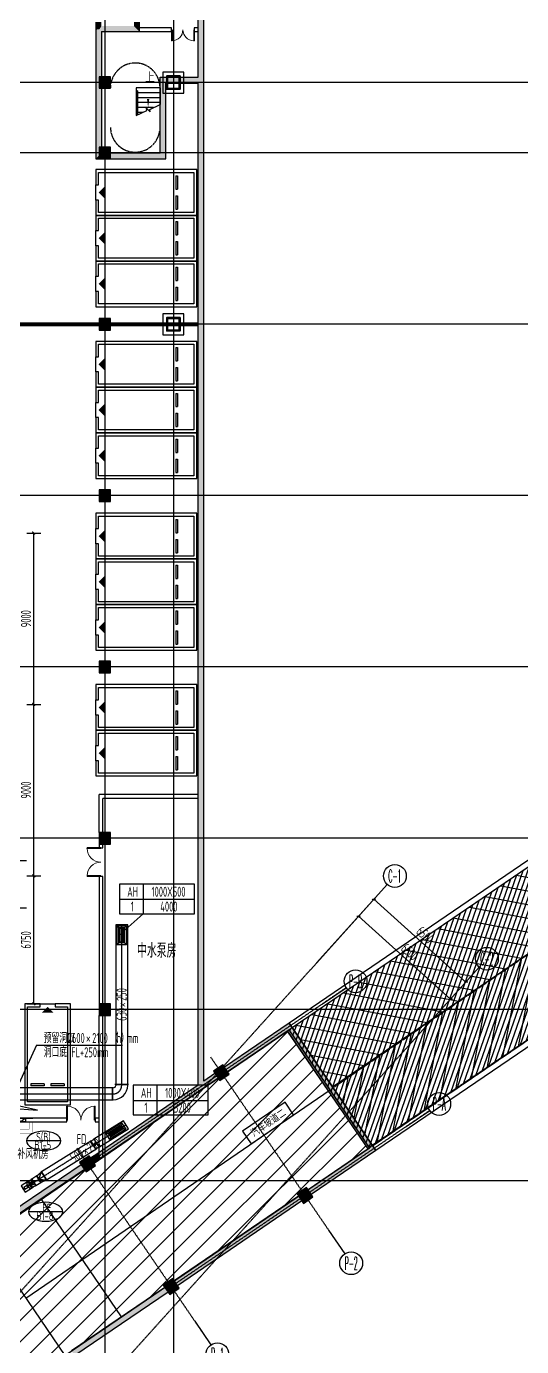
# Model space of a CAD drawing. Extents: x -20827274 to 1300756471, y -549375 to 3431892.
# Drawn here: x 98526 to 124526, y -243210 to -173860 of the extents above; entities that cross this region are included whole.
import ezdxf
from ezdxf.enums import TextEntityAlignment as Align

# ---------------------------------------------------------------- set-up
doc = ezdxf.new("R2010")
doc.units = 0
doc.header["$LTSCALE"] = 10
for name, pattern in [('B-1F-WALL$0$__DASH', [0.35, 0.25, -0.1]), ('CENTER2', [1.125, 0.75, -0.125, 0.125, -0.125]), ('暖附图底图$0$DASH', [0.35, 0.25, -0.1]), ('暖附图底图$0$DOTE', [2.42, 2, -0.2, 0.02, -0.2])]:
    doc.linetypes.add(name, pattern=pattern)
for name, color, linetype in [('1-zs', 3, 'Continuous'), ('1-暖通标注', 4, 'Continuous'), ('1-标注暖通', 4, 'Continuous'), ('A-WALL', 2, 'Continuous'), ('AXIS_TEXT', 7, 'Continuous'), ('DOOR_FIRE', 4, 'Continuous'), ('DUCT-排烟法兰', 4, 'Continuous'), ('DUCT-排风中心线', 5, 'CENTER2'), ('DUCT-排风标注', 3, 'Continuous'), ('DUCT-排风法兰', 2, 'Continuous'), ('DUCT-排风管', 31, 'Continuous'), ('DUCT-排风管端线', 2, 'Continuous'), ('DUCT-排风风口', 7, 'Continuous'), ('DUCT-送风中心线', 5, 'CENTER2'), ('DUCT-送风标注', 3, 'Continuous'), ('DUCT-送风法兰', 2, 'Continuous'), ('DUCT-送风管', 4, 'Continuous'), ('DUCT-送风管端线', 2, 'Continuous'), ('DUCT-送风管设备', 7, 'Continuous'), ('DUCT-送风阀门', 7, 'Continuous'), ('H-TH_DIM', 3, 'Continuous'), ('H-TH_TEXT', 7, 'Continuous'), ('H-暖通设备', 181, 'Continuous'), ('PUB_HATCH', 8, 'Continuous'), ('暖附图底图$0$00-停车位', 8, 'Continuous'), ('暖附图底图$0$1-标注暖通', 8, 'Continuous'), ('暖附图底图$0$A-COLUMN', 8, 'Continuous'), ('暖附图底图$0$A-DIM_SYMB', 8, 'Continuous'), ('暖附图底图$0$A-PUB_HATCH', 8, 'Continuous'), ('暖附图底图$0$A-ROOM_NAME', 8, 'Continuous'), ('暖附图底图$0$A-SPACE_SHAR', 8, 'Continuous'), ('暖附图底图$0$A-STAIR', 8, 'Continuous'), ('暖附图底图$0$A-WALL', 8, 'Continuous'), ('暖附图底图$0$AXIS', 8, 'Continuous'), ('暖附图底图$0$AXIS_TEXT', 8, 'Continuous'), ('暖附图底图$0$DOOR_FIRE', 8, 'Continuous'), ('暖附图底图$0$DOTE', 8, 'Continuous'), ('暖附图底图$0$PUB_HATCH', 8, 'Continuous'), ('暖附图底图$0$S-柱', 8, 'Continuous'), ('暖附图底图$0$S-柱-填充', 8, 'Continuous'), ('暖附图底图$0$STAIR', 8, 'Continuous'), ('暖附图底图$0$雨棚投影', 8, 'Continuous')]:
    doc.layers.add(name, color=color, linetype=linetype)
doc.layers.add('暖附图底图$0$F-非人防区', color=8, linetype='Continuous', lineweight=15)
doc.styles.add('8B2_02', font='tssdeng.shx', dxfattribs={"width": 0.6, "bigfont": 'TSSDCHN.shx'})
doc.styles.add('8B2_02_T3', font='tssdeng.shx', dxfattribs={"width": 0.6, "bigfont": 'TSSDCHN.shx'})
doc.styles.add('COMPLEX', font='COMPLEX.shx', dxfattribs={"width": 0.65})
doc.styles.add('暖附图底图$0$8B2_01', font='simhei.ttf', dxfattribs={"width": 0.8})
doc.styles.add('暖附图底图$0$8B2_02', font='tssdeng.shx', dxfattribs={"width": 0.6, "bigfont": 'TSSDCHN.shx'})
doc.styles.add('暖附图底图$0$8B2_02_T3', font='tssdeng.shx', dxfattribs={"width": 0.6, "bigfont": 'TSSDCHN.shx'})
doc.styles.add('暖附图底图$0$_TCH_AXIS', font='COMPLEX', dxfattribs={"bigfont": 'GBCBIG'})
doc.styles.add('暖附图底图$0$_TCH_DIM', font='SIMPLEX', dxfattribs={"bigfont": 'GBCBIG'})
doc.dimstyles.new('_TCH_ARCH&&150', dxfattribs={"dimtxt": 525, "dimasz": 150, "dimexe": 375, "dimexo": 450, "dimgap": 150, "dimtad": 1, "dimdec": 0, "dimrnd": 50, "dimzin": 0, "dimdsep": 46, "dimtxsty": '8B2_02_T3', "dimblk": 'ARCHTICK', "dimcen": 0.09, "dimclrt": 7, "dimazin": 2, "dimtfac": 1, "dimtdec": 0, "dimtix": 1, "dimtmove": 2, "dimatfit": 3, "dimfxl": 0, "dimtolj": 1, "dimtzin": 0, "dimarcsym": 0})
doc.dimstyles.new('暖附图底图$0$_TCH_ARCH&&150', dxfattribs={"dimtxt": 525, "dimasz": 150, "dimexe": 375, "dimexo": 450, "dimgap": 150, "dimtad": 1, "dimdec": 0, "dimrnd": 50, "dimzin": 0, "dimdsep": 46, "dimtxsty": '暖附图底图$0$8B2_02_T3', "dimblk": '暖附图底图$0$_ArchTick', "dimcen": 0.09, "dimclrt": 7, "dimazin": 2, "dimtfac": 1, "dimtdec": 0, "dimtix": 1, "dimtmove": 2, "dimatfit": 3, "dimfxl": 0, "dimtolj": 1, "dimtzin": 0, "dimarcsym": 0})

# ---------------------------------------------------------------- blocks, each defined once
blk = doc.blocks.new('$DorLib2D$00000002')
for p, q in [((-0.5, 0), (-0.5, 0.4875)), ((-0.475, 0.4875), (-0.5, 0.4875)), ((-0.475, 0), (-0.475, 0.4875)), ((0.475, 0), (0.475, 0.4875)), ((0.475, 0.4875), (0.5, 0.4875)), ((0.5, 0), (0.5, 0.4875)), ((-0.5, 0), (-0.475, 0)), ((0.5, 0), (0.475, 0))]:
    blk.add_line(p, q)
at = {"lineweight": 13}
for centre, start, end in [((-0.4875, 0), 0, 88.53072), ((0.4875, 0), 91.46928, 180)]:
    blk.add_arc(centre, 0.4875, start, end, dxfattribs=at)
blk = doc.blocks.new('$风口$00000148')
for p, q in [((100, 262), (100, -262)), ((516, 0), (307, 301)), ((343, 150), (307, 301)), ((0, -200), (0, 200)), ((100, 200), (0, 200)), ((100, 140), (0, 196)), ((0, 118), (100, 140)), ((100, 55), (0, 118)), ((163, 150), (343, 150)), ((0, 29), (100, 55)), ((100, -36), (0, 29)), ((307, -301), (516, 0)), ((0, -63), (100, -36)), ((100, -123), (0, -63)), ((0, -161), (100, -123)), ((100, -200), (0, -161)), ((100, -200), (0, -200)), ((163, -150), (343, -150)), ((343, -150), (307, -301))]:
    blk.add_line(p, q)
blk = doc.blocks.new('$风口$00000108')
for p, q in [((-250, 135), (-190, 75)), ((-250, -135), (-250, 135)), ((200, 25), (-190, 25)), ((250, 135), (200, 75)), ((250, 135), (250, -135)), ((-250, -135), (-190, -75)), ((250, -135), (-250, -135)), ((200, -25), (-190, -25)), ((200, -75), (250, -135))]:
    blk.add_line(p, q)
at = {"linetype": 'Continuous'}
blk.add_line((250, 135), (-250, 135), dxfattribs=at)
at = {"lineweight": 40}
for p, q in [((-190, 75), (200, 75)), ((-190, -75), (-190, 75)), ((200, 75), (200, -75)), ((-190, -75), (200, -75))]:
    blk.add_line(p, q, dxfattribs=at)
blk = doc.blocks.new('$轴流风机$00000011')
for p, q in [((-500, 500, 0), (-500, -500, 0)), ((500, 500, 0), (-500, 500, 0)), ((-339, 135, 0), (-339, -135, 0)), ((88, 135, 0), (-339, 135, 0)), ((88, -135, 0), (88, 135, 0)), ((88, 0, 0), (288, 0, 0)), ((500, -500, 0), (500, 500, 0)), ((-500, -500, 0), (500, -500, 0)), ((-339, -135, 0), (88, -135, 0))]:
    blk.add_line(p, q)
for centre, radius, start, end in [((633, 238, 0), 465, 168.11261, 180), ((633, 238, 0), 465, 180, 191.88739), ((462, 274, 0), 291, 153.06034, 168.11261), ((462, 202, 0), 291, 191.88739, 206.93966), ((355, 329, 0), 170, 129.18213, 153.06034), ((355, 148, 0), 170, 206.93966, 230.81787), ((288, 410, 0), 64.8, 90, 129.18213), ((288, 66, 0), 64.8, 230.81787, 270), ((288, 410, 0), 64.8, 50.81787, 90), ((288, 66, 0), 64.8, 270, 309.18213), ((222, 329, 0), 170, 26.93966, 50.81787), ((222, 148, 0), 170, 309.18213, 333.06034), ((115, 274, 0), 291, 11.88739, 26.93966), ((115, 202, 0), 291, 333.06034, 348.11261), ((-56, 238, 0), 465, 0, 11.88739), ((-56, 238, 0), 465, 348.11261, 0), ((633, -238, 0), 465, 168.11261, 180), ((633, -238, 0), 465, 180, 191.88739), ((462, -202, 0), 291, 153.06034, 168.11261), ((462, -274, 0), 291, 191.88739, 206.93966), ((355, -148, 0), 170, 129.18213, 153.06034), ((355, -329, 0), 170, 206.93966, 230.81787), ((288, -66, 0), 64.8, 90, 129.18213), ((288, -410, 0), 64.8, 230.81787, 270), ((288, -66, 0), 64.8, 50.81787, 90), ((288, -410, 0), 64.8, 270, 309.18213), ((222, -148, 0), 170, 26.93966, 50.81787), ((222, -329, 0), 170, 309.18213, 333.06034), ((115, -202, 0), 291, 11.88739, 26.93966), ((115, -274, 0), 291, 333.06034, 348.11261), ((-56, -238, 0), 465, 0, 11.88739), ((-56, -238, 0), 465, 348.11261, 0)]:
    blk.add_arc(centre, radius, start, end)
for p in [(-500, 0, 0), (500, 0, 0)]:
    blk.add_point(p)
blk = doc.blocks.new('暖附图底图$0$车位2400x5300')
at = {"layer": '暖附图底图$0$00-停车位', "color": 251}
for p, q in [((-875, -1000), (-175, -1000)), ((-875, -1100), (-875, -1000)), ((-875, -1100), (-175, -1100)), ((-175, -1100), (-175, -1000)), ((175, -1000), (875, -1000)), ((175, -1100), (175, -1000)), ((175, -1100), (875, -1100)), ((875, -1100), (875, -1000)), ((400, -5300), (-400, -5300))]:
    blk.add_line(p, q, dxfattribs=at)
blk.add_lwpolyline([(400, -5150), (400, -5300), (1200, -5300), (1200, 0), (-1200, 0), (-1200, -5300), (-400, -5300), (-400, -5150), (-1050, -5150), (-1050, -150), (1050, -150), (1050, -5150), (400, -5150)], dxfattribs=at)
blk.add_lwpolyline([(0, -5150, 0, 600, 0), (0, -4850, 600, 600, 0)], format="xyseb", dxfattribs=at)
blk = doc.blocks.new('暖附图底图$0$坡道2')
at = {"layer": '暖附图底图$0$雨棚投影', "linetype": '暖附图底图$0$DASH', "lineweight": -3, "ltscale": 2}
h = blk.add_hatch(dxfattribs=at)
h.set_pattern_fill('ANSI31', color=256, scale=150, angle=-188.45221)
h.set_pattern_definition([(216.54779, (-338685, -816830.86), (141.80179, -191.3002), [])])
h.paths.add_polyline_path([(-138024, -490322), (-160013, -490322), (-160013, -497822), (-138024, -497822)])
at = {"layer": '暖附图底图$0$STAIR', "ltscale": 5}
blk.add_line((-122258, -490322), (-122258, -497822), dxfattribs=at)
blk.add_lwpolyline([(-118658, -497789), (-118658, -490330), (-138024, -490321), (-138024, -497821)], close=True, dxfattribs=at)
blk.add_lwpolyline([(-118658, -493963), (-138024, -494011)], dxfattribs=at)
at = {"layer": '暖附图底图$0$雨棚投影', "linetype": '暖附图底图$0$DASH', "lineweight": -3, "ltscale": 2}
for p, q in [((-160014, -490321), (-160014, -497822)), ((-156414, -490321), (-156414, -497822))]:
    blk.add_line(p, q, dxfattribs=at)
for points in [[(-138024, -497822), (-138024, -490363), (-162014, -490321), (-162014, -497821)], [(-138024, -490322), (-160014, -490322), (-160014, -497822), (-138024, -497822)]]:
    blk.add_lwpolyline(points, close=True, dxfattribs=at)
blk.add_lwpolyline([(-138309, -494012), (-162014, -494071)], dxfattribs=at)
blk = doc.blocks.new('暖附图底图$0$A$C5A727BB1')
at = {"layer": '暖附图底图$0$A-SPACE_SHAR'}
for p, q in [((-7.026, 4.031), (-16.257, -12.059)), ((-6.915, 3.621), (-15.997, -12.208)), ((0, 0), (-7.026, 4.031)), ((-0.41, -0.111), (-6.915, 3.621)), ((-12.744, -14.074), (-3.662, 1.755)), ((0, 0), (-9.231, -16.09)), ((-0.41, -0.111), (-9.492, -15.941)), ((-16.257, -12.059), (-9.231, -16.09))]:
    blk.add_line(p, q, dxfattribs=at)
for points in [[(-7.412, 2.754), (-6.047, 3.124)], [(-8.408, 1.019), (-4.313, 2.129)], [(-7.91, 1.887), (-5.18, 2.626)], [(-8.905, 0.152), (-3.787, 1.538), (-2.4, -3.58)], [(-3.012, 1.382), (-1.902, -2.713)], [(-2.144, 0.884), (-1.405, -1.846)], [(-9.403, -0.715), (-4.284, 0.671), (-2.898, -4.448)], [(-1.277, 0.387), (-0.907, -0.978)], [(-9.901, -1.583), (-4.782, -0.196), (-3.395, -5.315)], [(-10.398, -2.45), (-5.28, -1.064), (-3.893, -6.183)], [(-10.896, -3.318), (-5.777, -1.931), (-4.391, -7.05)], [(-11.394, -4.185), (-6.275, -2.798), (-4.888, -7.917)], [(-11.891, -5.052), (-6.772, -3.666), (-5.386, -8.785)], [(-12.389, -5.92), (-7.27, -4.533), (-5.884, -9.652)], [(-12.887, -6.787), (-7.768, -5.401), (-6.381, -10.519)], [(-13.384, -7.654), (-8.265, -6.268), (-6.879, -11.387)], [(-13.882, -8.522), (-8.763, -7.135), (-7.377, -12.254)], [(-14.38, -9.389), (-9.261, -8.003), (-7.874, -13.122)], [(-14.877, -10.257), (-9.758, -8.87), (-8.372, -13.989)], [(-15.375, -11.124), (-10.256, -9.737), (-8.87, -14.856)], [(-15.873, -11.991), (-10.754, -10.605), (-9.367, -15.724)], [(-15.346, -12.581), (-11.251, -11.472), (-10.142, -15.567)], [(-14.479, -13.079), (-11.749, -12.34), (-11.01, -15.07)], [(-13.612, -13.577), (-12.247, -13.207), (-11.877, -14.572)]]:
    blk.add_lwpolyline(points, dxfattribs=at)
blk = doc.blocks.new('暖附图底图$0$A$C7EFF042E')
at = {"layer": '暖附图底图$0$A-COLUMN', "color": 6}
for p, q in [((89800, 4000), (88700, 4000)), ((88700, 4000), (88700, 2900)), ((89800, 2900), (89800, 4000)), ((88700, 2900), (89800, 2900)), ((89800, -8700), (88700, -8700)), ((88700, -8700), (88700, -9800)), ((89800, -9800), (89800, -8700)), ((88700, -9800), (89800, -9800))]:
    blk.add_line(p, q, dxfattribs=at)
at = {"layer": '暖附图底图$0$S-柱', "color": 6, "lineweight": 35}
for points in [[(89600, 3800), (88900, 3800), (88900, 3100), (89600, 3100)], [(89600, 3800), (88900, 3800), (88900, 3100), (89600, 3100)], [(89600, -8900), (88900, -8900), (88900, -9600), (89600, -9600)], [(89600, -8900), (88900, -8900), (88900, -9600), (89600, -9600)]]:
    blk.add_lwpolyline(points, close=True, dxfattribs=at)
at = {"layer": '暖附图底图$0$S-柱-填充', "color": 6, "lineweight": 35}
for points in [[(89560, 3140), (88940, 3140), (88940, 3760), (89560, 3760)], [(89560, -9560), (88940, -9560), (88940, -8940), (89560, -8940)]]:
    blk.add_lwpolyline(points, close=True, dxfattribs=at)
blk = doc.blocks.new('_FZH')
blk.add_lwpolyline([(-0.5, -0.5), (0.5, -0.5), (0.5, 0.5), (-0.5, 0.5)], close=True)
at = {"layer": 'PUB_HATCH'}
blk.add_solid([(-0.5, -0.5), (0.5, -0.5), (-0.5, 0.5), (0.5, 0.5)], dxfattribs=at)
blk = doc.blocks.new('暖附图底图$0$$DorLib2D$00000002')
for p, q in [((-0.5, 0), (-0.5, 0.4875)), ((-0.475, 0.4875), (-0.5, 0.4875)), ((-0.475, 0), (-0.475, 0.4875)), ((0.475, 0), (0.475, 0.4875)), ((0.475, 0.4875), (0.5, 0.4875)), ((0.5, 0), (0.5, 0.4875)), ((-0.5, 0), (-0.475, 0)), ((0.5, 0), (0.475, 0))]:
    blk.add_line(p, q)
at = {"lineweight": 13}
for centre, start, end in [((-0.4875, 0), 0, 88.53072), ((0.4875, 0), 91.46928, 180)]:
    blk.add_arc(centre, 0.4875, start, end, dxfattribs=at)
blk = doc.blocks.new('_AXISO')
blk.add_circle((0, 0), 0.5)
at = {"layer": 'AXIS_TEXT', "style": 'COMPLEX', "width": 1.041667}
blk.add_attdef('A', text='', height=0.56, dxfattribs=at).set_placement((-0.25, -0.28), (0.25, -0.28), align=Align.FIT)
blk = doc.blocks.new('暖附图底图$0$_ArchTick')
at = {"color": 0, "linetype": 'ByBlock', "const_width": 0.4}
blk.add_lwpolyline([(-0.5, -0.5), (0.5, 0.5)], dxfattribs=at)
blk = doc.blocks.new('*D3369')
at = {"layer": 'Defpoints', "color": 0, "transparency": 16777216}
for p in [(113457, -223393), (121600, -224064), (118287, -227743)]:
    blk.add_point(p, dxfattribs=at)
at = {"layer": '暖附图底图$0$AXIS', "color": 0, "lineweight": -2, "transparency": 16777216}
for p, q in [((113758, -223059), (117020, -219436)), ((116769, -219715), (121600, -224064)), ((118588, -227408), (121850, -223785))]:
    blk.add_line(p, q, dxfattribs=at)
at = {"layer": '暖附图底图$0$AXIS', "color": 0, "lineweight": -2, "transparency": 16777216, "xscale": 150, "yscale": 150, "zscale": 150}
for p, rotation in [((116769, -219715), 137.9999999999986), ((121600, -224064), 317.9999999999986)]:
    blk.add_blockref('暖附图底图$0$_ArchTick', p, dxfattribs=dict(at, rotation=rotation))
at = {"layer": '暖附图底图$0$AXIS', "color": 7, "transparency": 16777216, "insert": (119460, -221583), "char_height": 525, "attachment_point": 5, "rotation": 318, "style": '暖附图底图$0$8B2_02_T3'}
blk.add_mtext('\\A1;6500', dxfattribs=at)
blk = doc.blocks.new('*D3370')
at = {"layer": 'Defpoints', "color": 0, "transparency": 16777216}
for p in [(113457, -223393), (120797, -224956), (118287, -227743)]:
    blk.add_point(p, dxfattribs=at)
at = {"layer": '暖附图底图$0$AXIS', "color": 0, "lineweight": -2, "transparency": 16777216}
for p, q in [((113758, -223059), (116217, -220328)), ((115966, -220606), (120797, -224956)), ((118588, -227408), (121047, -224677))]:
    blk.add_line(p, q, dxfattribs=at)
at = {"layer": '暖附图底图$0$AXIS', "color": 0, "lineweight": -2, "transparency": 16777216, "xscale": 150, "yscale": 150, "zscale": 150}
for p, rotation in [((115966, -220606), 137.9999999999986), ((120797, -224956), 317.9999999999986)]:
    blk.add_blockref('暖附图底图$0$_ArchTick', p, dxfattribs=dict(at, rotation=rotation))
at = {"layer": '暖附图底图$0$AXIS', "color": 7, "transparency": 16777216, "insert": (118657, -222475), "char_height": 525, "attachment_point": 5, "rotation": 318, "style": '暖附图底图$0$8B2_02_T3'}
blk.add_mtext('\\A1;6500', dxfattribs=at)
blk = doc.blocks.new('_ArchTick')
at = {"color": 0, "linetype": 'ByBlock', "const_width": 0.4}
blk.add_lwpolyline([(-0.5, -0.5), (0.5, 0.5)], dxfattribs=at)
blk = doc.blocks.new('*D1212')
at = {"layer": 'Defpoints', "color": 0, "transparency": 16777216}
for p in [(98094, -200473), (98913, -200473), (98094, -209473)]:
    blk.add_point(p, dxfattribs=at)
at = {"layer": 'H-TH_DIM', "color": 0, "lineweight": -2, "transparency": 16777216}
for p, q in [((98544, -200473), (99288, -200473)), ((98913, -209473), (98913, -200473)), ((98544, -209473), (99288, -209473))]:
    blk.add_line(p, q, dxfattribs=at)
at = {"layer": 'H-TH_DIM', "color": 0, "lineweight": -2, "transparency": 16777216, "xscale": 150, "yscale": 150, "zscale": 150}
for p, rotation in [((98913, -200473), 90), ((98913, -209473), 270)]:
    blk.add_blockref('_ArchTick', p, dxfattribs=dict(at, rotation=rotation))
at = {"layer": 'H-TH_DIM', "color": 7, "transparency": 16777216, "insert": (98500, -204973), "char_height": 525, "attachment_point": 5, "rotation": 90, "style": '8B2_02_T3'}
blk.add_mtext('\\A1;9000', dxfattribs=at)
blk = doc.blocks.new('*D1213')
at = {"layer": 'Defpoints', "color": 0, "transparency": 16777216}
for p in [(98094, -209473), (98913, -209473), (98094, -218484)]:
    blk.add_point(p, dxfattribs=at)
at = {"layer": 'H-TH_DIM', "color": 0, "lineweight": -2, "transparency": 16777216}
for p, q in [((98544, -209473), (99288, -209473)), ((98913, -218484), (98913, -209473)), ((98544, -218484), (99288, -218484))]:
    blk.add_line(p, q, dxfattribs=at)
at = {"layer": 'H-TH_DIM', "color": 0, "lineweight": -2, "transparency": 16777216, "xscale": 150, "yscale": 150, "zscale": 150}
for p, rotation in [((98913, -209473), 90), ((98913, -218484), 270)]:
    blk.add_blockref('_ArchTick', p, dxfattribs=dict(at, rotation=rotation))
at = {"layer": 'H-TH_DIM', "color": 7, "transparency": 16777216, "insert": (98500, -213979), "char_height": 525, "attachment_point": 5, "rotation": 90, "style": '8B2_02_T3'}
blk.add_mtext('\\A1;9000', dxfattribs=at)
blk = doc.blocks.new('*D1214')
at = {"layer": 'Defpoints', "color": 0, "transparency": 16777216}
for p in [(98094, -218484), (98913, -218484), (98094, -225210)]:
    blk.add_point(p, dxfattribs=at)
at = {"layer": 'H-TH_DIM', "color": 0, "lineweight": -2, "transparency": 16777216}
for p, q in [((98544, -218484), (99288, -218484)), ((98913, -225210), (98913, -218484)), ((98544, -225210), (99288, -225210))]:
    blk.add_line(p, q, dxfattribs=at)
at = {"layer": 'H-TH_DIM', "color": 0, "lineweight": -2, "transparency": 16777216, "xscale": 150, "yscale": 150, "zscale": 150}
for p, rotation in [((98913, -218484), 90), ((98913, -225210), 270)]:
    blk.add_blockref('_ArchTick', p, dxfattribs=dict(at, rotation=rotation))
at = {"layer": 'H-TH_DIM', "color": 7, "transparency": 16777216, "insert": (98500, -221847), "char_height": 525, "attachment_point": 5, "rotation": 90, "style": '8B2_02_T3'}
blk.add_mtext('\\A1;6750', dxfattribs=at)
blk = doc.blocks.new('暖附图底图$0$AFSFCS')
at = {"layer": '暖附图底图$0$A-PUB_HATCH'}
for points in [[(102466.4, -173835.4), (102466.4, -173635.4), (102166.4, -173635.4), (102166.4, -174035.4), (102366.4, -174002.1)], [(102366.4, -174002.1), (102166.4, -174035.4), (102166.4, -176635.4), (102366.4, -176668.7), (102466.4, -176535.4), (102466.4, -174135.4)], [(102366.4, -174002.1), (102466.4, -174135.4), (104466.4, -174135.4), (104166.4, -173835.4), (102466.4, -173835.4)], [(104466.4, -174135.4), (104466.4, -173635.4), (104166.4, -173635.4), (104166.4, -173835.4)], [(102366.4, -176668.7), (102166.4, -176635.4), (102166.4, -180810.4), (102466.4, -180510.4), (102466.4, -176835.4)], [(105541.4, -176535.4), (105841.4, -176835.4), (107541.4, -176835.4), (107641.4, -176668.7), (107541.4, -176535.4)], [(102341.4, -180810.4), (102341.4, -180635.4), (102166.4, -180810.4)], [(102941.4, -180510.4), (102941.4, -180810.4), (105841.4, -180810.4), (105541.4, -180510.4)]]:
    blk.add_hatch(color=256, dxfattribs=at).paths.add_polyline_path(points)
at = {"layer": '暖附图底图$0$F-非人防区'}
h = blk.add_hatch(dxfattribs=at)
h.set_pattern_fill('ANSI31', color=256, scale=500)
h.set_pattern_definition([(45, (-67208.6, 124839.6), (-561.266, 561.266), [])])
edge = h.paths.add_edge_path()
edge.add_line((91541.4, -234510.4), (91541.4, -233310.4))
edge.add_line((91541.4, -233310.4), (90041.4, -233310.4))
edge.add_line((90041.4, -233310.4), (90041.4, -234210.4))
edge.add_line((90041.4, -234210.4), (90641.4, -234210.4))
edge.add_line((90641.4, -234210.4), (90641.4, -234810.4))
edge.add_line((90641.4, -234810.4), (90341.4, -234810.4))
edge.add_line((90341.4, -234810.4), (90341.4, -237210.4))
edge.add_line((90341.4, -237210.4), (90641.4, -237210.4))
edge.add_line((90641.4, -237210.4), (90641.4, -246210.4))
edge.add_line((90641.4, -246210.4), (98241.4, -246210.4))
edge.add_line((98241.4, -246210.4), (98241.4, -244782.3))
edge.add_arc((94421.1, -233935.4), 11500, 289.402308, 302.132067)
edge.add_line((100537.6, -243673.9), (116462.2, -232829.9))
edge.add_line((116462.2, -232829.9), (112247.1, -226645.6))
edge.add_line((112247.1, -226645.6), (96857.6, -237115.7))
edge.add_arc((94604.8, -233810.4), 4000, 282.072881, 304.277601, ccw=False)
edge.add_line((95441.4, -237721.9), (95441.4, -234510.4))
edge.add_line((95441.4, -234510.4), (91541.4, -234510.4))
at = {"layer": '暖附图底图$0$PUB_HATCH'}
for points in [[(107541.4, -174035.4), (107841.4, -174035.4), (107841.4, -171935.4), (107641.4, -171835.4), (107541.4, -171935.4)], [(107641.4, -176668.7), (107841.4, -176635.4), (107841.4, -174035.4), (107541.4, -174035.4), (107541.4, -176535.4)], [(105541.4, -180510.4), (105841.4, -180810.4), (105841.4, -176835.4), (105541.4, -176535.4)], [(107541.4, -214310.4), (107841.4, -214310.4), (107841.4, -176635.4), (107641.4, -176668.7), (107541.4, -176835.4)], [(107641.4, -229523.6), (107841.4, -229266.3), (107841.4, -214310.4), (107541.4, -214310.4), (107541.4, -229470.7)], [(108921.3, -228530.2), (109090.3, -228778.1), (112238.2, -226632.5), (112317.1, -226215.7)], [(116462.2, -232829.9), (116879, -232908.8), (112317.1, -226215.7), (112238.2, -226632.5)], [(107641.4, -229523.6), (107541.4, -229470.7), (102272.4, -233062), (102441.4, -233309.9), (107541.4, -229833.8)], [(108594.5, -229116), (108425.5, -228868.1), (107841.4, -229266.3), (107641.4, -229523.6), (107541.4, -229833.8)], [(113314.2, -234975.4), (113483.2, -235223.3), (116879, -232908.8), (116462.2, -232829.9)], [(101570.8, -233903.2), (101401.8, -233655.3), (97272.4, -236469.9), (97441.4, -236717.8)], [(101897.6, -233317.4), (102066.6, -233565.3), (102441.4, -233309.9), (102272.4, -233062)], [(106290.5, -239762.6), (106459.5, -240010.5), (112987.4, -235561.2), (112818.4, -235313.3)], [(105963.7, -240348.4), (105794.7, -240100.5), (100897.9, -243438.1), (101066.9, -243686)]]:
    blk.add_hatch(color=256, dxfattribs=at).paths.add_polyline_path(points)
at = {"color": 1}
blk.add_lwpolyline([(109878.4, -231899.3), (110330.6, -232559.2), (112557.8, -231033), (112105.6, -230373.1), (109878.4, -231899.3)], dxfattribs=at)
at = {"layer": '暖附图底图$0$A-DIM_SYMB'}
blk.add_lwpolyline([(104916.4, -176955.4, 0, 0, 0), (104916.4, -178125.4, 0, 120, 0), (104916.4, -177675.4, 0, 0, 0)], format="xyseb", dxfattribs=at)
at = {"layer": '暖附图底图$0$A-STAIR'}
for p, q in [((104291.4, -177085.4), (104291.4, -177245.4)), ((105541.4, -177085.4), (104291.4, -177085.4)), ((104291.4, -177245.4), (104291.4, -178540.5)), ((104291.4, -177245.4), (104291.4, -178540.5)), ((104351.4, -177245.4), (104291.4, -177245.4)), ((104351.4, -177245.4), (104351.4, -178513.1)), ((105541.4, -177345.4), (104351.4, -177345.4)), ((105541.4, -177085.4), (105541.4, -177970.3)), ((105541.4, -177605.4), (104351.4, -177605.4)), ((105541.4, -177865.4), (104351.4, -177865.4)), ((105201.4, -178125.4), (104351.4, -178125.4)), ((104852.8, -178284.4), (104830.5, -178151.3)), ((104830.5, -178151.3), (105019.1, -178343)), ((104998.1, -178218.1), (105541.4, -177970.3)), ((105019.1, -178343), (104998.1, -178218.1)), ((104291.4, -178540.5), (104852.8, -178284.4)), ((104631.4, -178385.4), (104351.4, -178385.4))]:
    blk.add_line(p, q, dxfattribs=at)
at = {"layer": '暖附图底图$0$A-WALL'}
for p, q in [((107541.4, -174035.4), (107541.4, -171935.4)), ((107841.4, -174035.4), (107841.4, -171935.4)), ((102166.4, -173635.4), (102166.4, -174035.4)), ((102166.4, -174035.4), (102166.4, -176635.4)), ((104466.4, -174135.4), (104466.4, -173635.4)), ((106141.4, -173935.4), (104466.4, -173935.4)), ((106141.4, -174135.4), (106141.4, -173935.4)), ((107541.4, -173935.4), (107341.4, -173935.4)), ((107341.4, -173935.4), (107341.4, -174135.4)), ((107541.4, -176535.4), (107541.4, -174035.4)), ((107841.4, -176635.4), (107841.4, -174035.4)), ((102466.4, -174135.4), (104466.4, -174135.4)), ((102466.4, -174135.4), (102466.4, -176535.4)), ((104466.4, -174135.4), (106141.4, -174135.4)), ((107341.4, -174135.4), (107541.4, -174135.4)), ((102166.4, -176635.4), (102166.4, -180810.4)), ((102466.4, -176835.4), (102466.4, -180510.4)), ((105541.4, -180510.4), (105541.4, -176535.4)), ((105541.4, -176535.4), (107541.4, -176535.4)), ((105841.4, -180810.4), (105841.4, -176835.4)), ((105841.4, -176835.4), (107541.4, -176835.4)), ((107541.4, -214310.4), (107541.4, -176835.4)), ((107841.4, -214310.4), (107841.4, -176635.4)), ((102166.4, -180810.4), (102341.4, -180810.4)), ((102941.4, -180510.4), (105541.4, -180510.4)), ((102941.4, -180810.4), (105841.4, -180810.4)), ((107541.4, -214210.4), (102341.4, -214210.4)), ((102341.4, -216210.4), (102341.4, -214210.4)), ((107541.4, -214410.4), (102541.4, -214410.4)), ((102541.4, -216210.4), (102541.4, -214410.4)), ((107541.4, -229470.7), (107541.4, -214310.4)), ((107841.4, -229266.3), (107841.4, -214310.4)), ((102341.4, -216810.4), (102341.4, -217010.4)), ((102341.4, -217010.4), (102541.4, -217010.4)), ((102541.4, -217010.4), (102541.4, -216810.4)), ((102541.4, -218510.4), (102341.4, -218510.4)), ((102341.4, -218510.4), (102341.4, -225210.4)), ((102541.4, -225210.4), (102541.4, -218510.4)), ((102341.4, -231210.4), (102341.4, -225810.4)), ((102541.4, -231410.4), (102541.4, -225810.4)), ((112317.1, -226215.7), (108921.3, -228530.2)), ((112238.2, -226632.5), (109090.3, -228778.1)), ((116462.2, -232829.9), (112238.2, -226632.5)), ((116879, -232908.8), (112317.1, -226215.7)), ((107541.4, -229470.7), (102272.4, -233062)), ((108594.5, -229116), (107541.4, -229833.8)), ((108425.5, -228868.1), (107841.4, -229266.3)), ((107541.4, -229833.8), (102441.4, -233309.9)), ((100641.4, -231210.4), (95741.4, -231210.4)), ((95741.4, -231410.4), (100641.4, -231410.4)), ((100641.4, -231410.4), (100641.4, -231210.4)), ((102341.4, -231210.4), (102141.4, -231210.4)), ((102141.4, -231210.4), (102141.4, -231410.4)), ((102141.4, -231410.4), (102341.4, -231410.4)), ((102341.4, -233015), (102341.4, -231410.4)), ((102541.4, -232878.6), (102541.4, -231410.4)), ((116462.2, -232829.9), (113314.2, -234975.4)), ((116879, -232908.8), (113483.2, -235223.3)), ((101401.8, -233655.3), (97272.4, -236469.9)), ((102272.4, -233062), (101897.6, -233317.4)), ((102441.4, -233309.9), (102066.6, -233565.3)), ((101570.8, -233903.2), (97441.4, -236717.8)), ((112818.4, -235313.3), (106290.5, -239762.6)), ((112987.4, -235561.2), (106459.5, -240010.5)), ((105794.7, -240100.5), (100897.9, -243438.1)), ((105963.7, -240348.4), (101066.9, -243686))]:
    blk.add_line(p, q, dxfattribs=at)
at = {"layer": '暖附图底图$0$AXIS'}
for p, q in [((113456.9, -223393.3), (117471.7, -218934.4)), ((118287.3, -227742.6), (122302.1, -223283.8)), ((114071.4, -225201.6), (115310.9, -224356.8)), ((118464.3, -231646.8), (119703.8, -230802)), ((114395.7, -237094.8), (115240.5, -238334.2)), ((107372, -241882), (108216.8, -243121.4))]:
    blk.add_line(p, q, dxfattribs=at)
at = {"layer": '暖附图底图$0$DOTE', "color": 127, "linetype": '暖附图底图$0$DOTE', "ltscale": 1.5}
for p, q in [((102641.4, -155629.3), (102641.4, -385768.2)), ((-19282.2, -370815), (113456.9, -223393.3)), ((-14328.5, -375027.4), (118287.3, -227742.6))]:
    blk.add_line(p, q, dxfattribs=at)
at = {"layer": '暖附图底图$0$DOTE', "color": 16, "linetype": '暖附图底图$0$DOTE', "ltscale": 1.5}
for p, q in [((106241.4, -155629.3), (106241.4, -385768.2)), ((145070.3, -176810.4), (4332, -176810.4)), ((145070.3, -180510.4), (4332, -180510.4)), ((145070.3, -189510.4), (4332, -189510.4)), ((145070.3, -198510.4), (4332, -198510.4)), ((145070.3, -207510.4), (4332, -207510.4)), ((145070.3, -216510.4), (4332, -216510.4)), ((145070.3, -225510.4), (4332, -225510.4)), ((145070.3, -234510.4), (16241.4, -234510.4))]:
    blk.add_line(p, q, dxfattribs=at)
for points in [[(101486.3, -233779.3), (115310.9, -224356.8)], [(108194.7, -227996.8), (114840.4, -237747.3)], [(105879.2, -240224.5), (119703.8, -230802)], [(101171, -232784), (107816.7, -242534.5)]]:
    blk.add_lwpolyline(points, dxfattribs=at)
at = {"layer": '暖附图底图$0$F-非人防区'}
blk.add_lwpolyline([(91541.4, -234510.4), (91541.4, -233310.4), (90041.4, -233310.4), (90041.4, -234210.4), (90641.4, -234210.4), (90641.4, -234810.4), (90341.4, -234810.4), (90341.4, -237210.4), (90641.4, -237210.4), (90641.4, -246210.4), (98241.4, -246210.4), (98241.4, -244782.3, 0.0556012), (100537.6, -243673.9), (116462.2, -232829.9), (112247.1, -226645.6), (96857.6, -237115.7, -0.0971907), (95441.4, -237721.9), (95441.4, -234510.4)], format="xyb", close=True, dxfattribs=at)
at = {"layer": '暖附图底图$0$STAIR', "color": 9, "linetype": '暖附图底图$0$DASH'}
for centre, start, end in [((104241.4, -177085.4), 0, 180), ((104241.4, -179165.4), 180, 0)]:
    blk.add_arc(centre, 1300, start, end, dxfattribs=at)
blk.add_blockref('暖附图底图$0$A$C7EFF042E', (16991.4, -180260.4))
at = {"xscale": 999.9999999999999, "yscale": 999.9999999999999, "zscale": 999.9999999999999, "rotation": 334.1239223419436}
blk.add_blockref('暖附图底图$0$A$C5A727BB1', (132207, -222461, 0), dxfattribs=at)
at = {"rotation": 214.2785819901862}
blk.add_blockref('暖附图底图$0$坡道2', (278652.2, -715668.1), dxfattribs=at)
at = {"layer": '暖附图底图$0$00-停车位'}
for p, rotation in [((107466.4, -182585.4), 270), ((107466.4, -184985.4), 270), ((107466.4, -187385.4), 270), ((107466.4, -191610.4), 270), ((107466.4, -194010.4), 270), ((107466.4, -196410.4), 270), ((107466.4, -200635.4), 270), ((107466.4, -203035.4), 270), ((107466.4, -205435.4), 270), ((107466.4, -209635.4), 270), ((107466.4, -212035.4), 270), ((99641.4, -230510.4), 180)]:
    blk.add_blockref('暖附图底图$0$车位2400x5300', p, dxfattribs=dict(at, rotation=rotation))
at = {"layer": '暖附图底图$0$A-COLUMN'}
for p, xscale, yscale, zscale, rotation in [((102641.4, -176810.4), 600, 600, 600, 90), ((102641.4, -180510.4), 600, 600, 600, 90), ((102641.4, -189510.4), 600, 600, 600, 90), ((102641.4, -198510.4), 600, 600, 600, 90), ((102641.4, -207510.4), 600, 600, 600, 90), ((102641.4, -216510.4), 600, 600, 600, 90), ((102641.4, -225510.4), 600, 600, 600, 90), ((108757.9, -228823.1), 600.000000000016, 600.000000000016, 600.000000000016, 124.2776010503111), ((101734.2, -233610.3), 600.000000000016, 600.000000000016, 600.000000000016, 124.2776010503111), ((113150.8, -235268.3), 600.000000000016, 600.000000000016, 600.000000000016, 124.2776010503111), ((106127.1, -240055.5), 600.000000000016, 600.000000000016, 600.000000000016, 124.2776010503111)]:
    blk.add_blockref('_FZH', p, dxfattribs=dict(at, xscale=xscale, yscale=yscale, zscale=zscale, rotation=rotation))
at = {"layer": '暖附图底图$0$AXIS'}
ref = blk.add_blockref('_AXISO', (117873.1, -218488.5), dxfattribs=dict(at, xscale=1200, yscale=1200, zscale=1200))
ref.add_attrib('A', 'C-1', dxfattribs={"layer": '暖附图底图$0$AXIS_TEXT', "height": 678.82, "style": '暖附图底图$0$_TCH_AXIS', "width": 0.375}).set_placement((117533.7, -218827.9), (118212.6, -218827.9), align=Align.FIT)
ref = blk.add_blockref('_AXISO', (122703.6, -222837.9), dxfattribs=dict(at, xscale=1200, yscale=1200, zscale=1200))
ref.add_attrib('A', 'C-2', dxfattribs={"layer": '暖附图底图$0$AXIS_TEXT', "height": 678.82, "style": '暖附图底图$0$_TCH_AXIS', "width": 0.344262}).set_placement((122364.2, -223177.3), (123043, -223177.3), align=Align.FIT)
ref = blk.add_blockref('_AXISO', (115806.7, -224018.8), dxfattribs=dict(at, xscale=1200, yscale=1200, zscale=1200))
ref.add_attrib('A', 'P-B', dxfattribs={"layer": '暖附图底图$0$AXIS_TEXT', "height": 678.82, "style": '暖附图底图$0$_TCH_AXIS', "width": 0.323077}).set_placement((115467.3, -224358.3), (116146.1, -224358.3), align=Align.FIT)
ref = blk.add_blockref('_AXISO', (120199.6, -230464.1), dxfattribs=dict(at, xscale=1200, yscale=1200, zscale=1200))
ref.add_attrib('A', 'P-A', dxfattribs={"layer": '暖附图底图$0$AXIS_TEXT', "height": 678.82, "style": '暖附图底图$0$_TCH_AXIS', "width": 0.318182}).set_placement((119860.2, -230803.5), (120539, -230803.5), align=Align.FIT)
ref = blk.add_blockref('_AXISO', (115578.4, -238830), dxfattribs=dict(at, xscale=1200, yscale=1200, zscale=1200))
ref.add_attrib('A', 'P-2', dxfattribs={"layer": '暖附图底图$0$AXIS_TEXT', "height": 678.82, "style": '暖附图底图$0$_TCH_AXIS', "width": 0.33871}).set_placement((115239, -239169.4), (115917.8, -239169.4), align=Align.FIT)
ref = blk.add_blockref('_AXISO', (108554.7, -243617.2), dxfattribs=dict(at, xscale=1200, yscale=1200, zscale=1200))
ref.add_attrib('A', 'P-1', dxfattribs={"layer": '暖附图底图$0$AXIS_TEXT', "height": 678.82, "style": '暖附图底图$0$_TCH_AXIS', "width": 0.368421}).set_placement((108215.3, -243956.6), (108894.1, -243956.6), align=Align.FIT)
at = {"layer": '暖附图底图$0$DOOR_FIRE', "xscale": 1200, "yscale": -1200, "zscale": 200}
blk.add_blockref('暖附图底图$0$$DorLib2D$00000002', (106741.4, -174035.4), dxfattribs=at)
at = {"layer": '暖附图底图$0$DOOR_FIRE', "zscale": 200}
for p, xscale, yscale, rotation in [((102441.4, -217760.4), 1500, 1500, 90), ((101391.4, -231310.4), -1500, -1500, 180)]:
    blk.add_blockref('暖附图底图$0$$DorLib2D$00000002', p, dxfattribs=dict(at, xscale=xscale, yscale=yscale, rotation=rotation))
at = {"layer": '暖附图底图$0$A-DIM_SYMB', "color": 7, "style": '暖附图底图$0$_TCH_DIM'}
blk.add_text('上', height=506.4, dxfattribs=at).set_placement((104760, -176797.9))
at = {"layer": '暖附图底图$0$A-ROOM_NAME', "style": '暖附图底图$0$8B2_02', "width": 0.6}
for s, height, p in [('中水泵房', 750, (104334.4, -222782.5)), ('补风机房', 525, (98056.9, -233351.4))]:
    blk.add_text(s, height=height, dxfattribs=at).set_placement(p)
at = {"layer": '暖附图底图$0$A-ROOM_NAME', "color": 1, "style": '暖附图底图$0$8B2_01', "width": 0.8}
blk.add_text('汽车坡道二', height=375.53, rotation=34.421821, dxfattribs=at).set_placement((110457.4, -232197.1))
at = {"layer": '暖附图底图$0$AXIS'}
for distance, picture, middle in [(4950, '*D3369', (119460.3, -221582.9)), (3750, '*D3370', (118657.4, -222474.6))]:
    dim = blk.add_aligned_dim(p1=(113456.9, -223393.3), p2=(118287.3, -227742.6), distance=distance, dimstyle='暖附图底图$0$_TCH_ARCH&&150', dxfattribs=at)
    dim.commit()
    dim.dimension.update_dxf_attribs({"geometry": picture, "text_midpoint": middle})
blk = doc.blocks.new('暖附图底图')
at = {"layer": '暖附图底图$0$1-标注暖通', "linetype": '暖附图底图$0$DASH'}
blk.add_blockref('暖附图底图$0$AFSFCS', (500000, 0), dxfattribs=at)

msp = doc.modelspace()

# ---------------------------------------------------------------- linework, layer by layer
at = {"layer": '1-暖通标注', "color": 1}
msp.add_line((104664.2, -220480.6), (103390.4, -221600.4, 2600), dxfattribs=at)
at = {"layer": '1-标注暖通'}
for q in [(97275.8, -231283.2), (103577.9, -227381)]:
    msp.add_line((99051.5, -227381), q, dxfattribs=at)
at = {"layer": '1-标注暖通', "linetype": 'B-1F-WALL$0$__DASH', "const_width": 200}
msp.add_lwpolyline([(44666.4, -189510.4), (107541.4, -189508.7)], dxfattribs=at)
at = {"layer": '1-标注暖通'}
for points in [[(103411.7, -220480.6), (107347.7, -220480.6), (107347.7, -218921.8), (103411.7, -218921.8)], [(104127.2, -231044.3), (108063.1, -231044.3), (108063.1, -229485.5), (104127.2, -229485.5)]]:
    msp.add_lwpolyline(points, close=True, dxfattribs=at)
for points in [[(104664.2, -218921.8), (104664.2, -220480.6)], [(103411.7, -219712.2), (107347.7, -219712.2)], [(105379.6, -229485.5), (105379.6, -231044.3)], [(104127.2, -230275.9), (108063.1, -230275.9)]]:
    msp.add_lwpolyline(points, dxfattribs=at)
at = {"layer": '1-标注暖通', "const_width": 20}
for points in [[(98666.9, -231792.5), (98666.9, -231417.2)], [(98866.9, -231992.5), (98866.9, -231417.2)], [(98666.9, -231792.5), (95741.4, -231792.5)], [(98866.9, -231992.5), (95741.4, -231992.5)]]:
    msp.add_lwpolyline(points, dxfattribs=at)
at = {"layer": 'A-WALL'}
for p, q in [((107541.4, -214210.4), (102341.4, -214210.4)), ((102341.4, -216210.4), (102341.4, -214210.4)), ((107541.4, -214410.4), (102541.4, -214410.4)), ((102541.4, -216210.4), (102541.4, -214410.4)), ((102341.4, -216810.4), (102341.4, -217010.4)), ((102341.4, -217010.4), (102541.4, -217010.4)), ((102541.4, -217010.4), (102541.4, -216810.4)), ((102541.4, -218510.4), (102341.4, -218510.4)), ((102341.4, -218510.4), (102341.4, -225210.4)), ((102541.4, -225210.4), (102541.4, -218510.4)), ((102341.4, -233378), (102341.4, -225810.4)), ((102541.4, -233241.7), (102541.4, -225810.4))]:
    msp.add_line(p, q, dxfattribs=at)
at = {"layer": 'DUCT-排烟法兰'}
for p, q in [((97197, -217680.4), (98537, -217680.4)), ((97197, -220170.2), (98537, -220170.2))]:
    msp.add_line(p, q, dxfattribs=at)
at = {"layer": 'DUCT-排风中心线'}
for p, q in [((103529.3, -229439), (103529.3, -221053.1)), ((103529.3, -229489.2), (103529.3, -229439.2)), ((84980.6, -229930.2), (103038.1, -229930.2)), ((103038.3, -229930.2), (103088.3, -229930.2))]:
    msp.add_line(p, q, dxfattribs=at)
msp.add_arc((103088.3, -229489.2), 441, 270, 0, dxfattribs=at)
at = {"layer": 'DUCT-排风法兰'}
for p, q in [((103881.8, -229439.1), (103176.8, -229439.1)), ((103038.2, -229577.7), (103038.2, -230282.7))]:
    msp.add_line(p, q, dxfattribs=at)
at = {"layer": 'DUCT-排风法兰', "color": 18, "true_color": 0x000000}
for p in [(103529.3, -229439, 7000), (103529.3, -229439.2, 7000), (103038.1, -229930.2, 7000), (103038.3, -229930.2, 7000)]:
    msp.add_point(p, dxfattribs=at)
at = {"layer": 'DUCT-排风管'}
for p, q in [((103844.3, -221053.1), (103214.3, -221053.1)), ((103214.3, -221053.1), (103214.3, -229439)), ((103844.3, -229439), (103844.3, -221053.1)), ((103214.3, -229439), (103844.3, -229439)), ((103214.3, -229439.2), (103214.3, -229489.2)), ((103844.3, -229489.2), (103844.3, -229439.2)), ((103038.1, -229615.2), (84980.6, -229615.2)), ((103038.1, -230245.2), (103038.1, -229615.2)), ((103088.3, -229615.2), (103038.3, -229615.2)), ((84980.6, -230245.2), (103038.1, -230245.2)), ((103038.3, -230245.2), (103088.3, -230245.2))]:
    msp.add_line(p, q, dxfattribs=at)
for radius in [756, 126]:
    msp.add_arc((103088.3, -229489.2), radius, 270, 0, dxfattribs=at)
at = {"layer": 'DUCT-排风管', "color": 18, "true_color": 0x000000}
for p in [(103529.3, -229439.2, 7000), (103038.3, -229930.2, 7000)]:
    msp.add_point(p, dxfattribs=at)
at = {"layer": 'DUCT-排风管端线'}
for p, q in [((103844.3, -229439.2), (103214.3, -229439.2)), ((103038.3, -230245.2), (103038.3, -229615.2))]:
    msp.add_line(p, q, dxfattribs=at)
at = {"layer": 'DUCT-送风中心线'}
for p, q in [((102204.1, -232525.8), (103756.8, -231555.5)), ((99453.2, -234244.7), (102034.2, -232631.9)), ((99177.5, -234417), (99453.1, -234244.8)), ((98909.5, -234584.5), (98909.3, -234584.6)), ((98909.6, -234584.4), (99177.3, -234417.1))]:
    msp.add_line(p, q, dxfattribs=at)
at = {"layer": 'DUCT-送风法兰'}
for p, q in [((102051.7, -232282), (102356.4, -232769.6)), ((101881.9, -232388.1), (102186.6, -232875.7)), ((98783.7, -234383), (99035.4, -234785.8)), ((99303.2, -234618.5), (99051.5, -234215.7)), ((99605.5, -234488.5), (99300.8, -234000.9)), ((98865.5, -234892), (98613.7, -234489.2))]:
    msp.add_line(p, q, dxfattribs=at)
at = {"layer": 'DUCT-送风法兰', "color": 18, "true_color": 0x000000}
for p in [(102034.2, -232631.9, 7000), (102034.3, -232631.8, 7000), (102203.9, -232525.9, 7000), (102204.1, -232525.8, 7000), (99453.1, -234244.8, 7000), (99453.2, -234244.7, 7000), (98739.5, -234690.7, 7000), (98739.7, -234690.6, 7000), (98909.5, -234584.5, 7000), (98909.6, -234584.4, 7000), (99177.3, -234417.1, 7000), (99177.5, -234417, 7000)]:
    msp.add_point(p, dxfattribs=at)
at = {"layer": 'DUCT-送风管'}
for p, q in [((103624.3, -231343.5), (102071.6, -232313.7)), ((103889.3, -231767.6), (103624.3, -231343.5)), ((101901.9, -232419.8), (102071.5, -232313.8)), ((102071.6, -232313.7), (102336.6, -232737.8)), ((102336.6, -232737.8), (103889.3, -231767.6)), ((101901.7, -232419.9), (99320.8, -234032.7)), ((99585.7, -234456.7), (102166.6, -232844)), ((102166.6, -232844), (101901.7, -232419.9)), ((102336.4, -232737.9), (102166.8, -232843.9)), ((99071.3, -234247.5), (98803.6, -234414.8)), ((99283.3, -234586.7), (99071.3, -234247.5)), ((99071.5, -234247.4), (99320.6, -234032.8)), ((99177.5, -234417), (99320.6, -234032.8)), ((99320.8, -234032.7), (99585.7, -234456.7)), ((98633.7, -234521), (98803.3, -234415)), ((98803.5, -234414.9), (98803.3, -234415)), ((98803.6, -234414.8), (99015.6, -234754)), ((99015.3, -234754.2), (98845.7, -234860.2)), ((99015.4, -234754.1), (99015.3, -234754.2)), ((99015.6, -234754), (99283.3, -234586.7)), ((99177.5, -234417), (99585.6, -234456.8)), ((99283.4, -234586.6), (99585.6, -234456.8))]:
    msp.add_line(p, q, dxfattribs=at)
at = {"layer": 'DUCT-送风管', "color": 18, "true_color": 0x000000}
for p in [(99453.1, -234244.8, 7000), (98909.3, -234584.6, 7000), (98909.5, -234584.5, 7000), (99177.5, -234417, 7000)]:
    msp.add_point(p, dxfattribs=at)
at = {"layer": 'DUCT-送风管端线'}
for p, q in [((102071.5, -232313.8), (102336.4, -232737.9)), ((101901.9, -232419.8), (102166.8, -232843.9)), ((99071.5, -234247.4), (99283.4, -234586.6)), ((99585.6, -234456.8), (99320.6, -234032.8)), ((98633.7, -234521), (98845.7, -234860.2)), ((98803.3, -234415), (99015.3, -234754.2)), ((98803.3, -234415), (99015.3, -234754.2)), ((99015.4, -234754.1), (98803.5, -234414.9))]:
    msp.add_line(p, q, dxfattribs=at)
at = {"layer": 'DUCT-送风阀门'}
for p, q in [((102044.9, -232625.2), (102193.3, -232532.5)), ((102069.3, -232575.4), (102069.2, -232581.6)), ((102069.2, -232581.6), (102070, -232587.9)), ((102070.1, -232569.1), (102069.3, -232575.4)), ((102070, -232587.9), (102071.5, -232594)), ((102071.7, -232563.1), (102070.1, -232569.1)), ((102071.5, -232594), (102073.8, -232599.8)), ((102074, -232557.2), (102071.7, -232563.1)), ((102073.8, -232599.8), (102076.7, -232605.3)), ((102077.1, -232551.8), (102074, -232557.2)), ((102076.7, -232605.3), (102080.4, -232610.4)), ((102080.8, -232546.7), (102077.1, -232551.8)), ((102080.4, -232610.4), (102084.7, -232615.1)), ((102085.2, -232542.2), (102080.8, -232546.7)), ((102084.7, -232615.1), (102089.5, -232619.1)), ((102090, -232538.2), (102085.2, -232542.2)), ((102089.5, -232619.1), (102094.7, -232622.5)), ((102095.4, -232534.9), (102090, -232538.2)), ((102094.7, -232622.5), (102100.4, -232625.2)), ((102101.1, -232532.2), (102095.4, -232534.9)), ((102100.4, -232625.2), (102106.4, -232627.2)), ((102107, -232530.3), (102101.1, -232532.2)), ((102106.4, -232627.2), (102112.5, -232628.4)), ((102113.2, -232529.2), (102107, -232530.3)), ((102112.5, -232628.4), (102118.8, -232628.8)), ((102119.5, -232528.8), (102113.2, -232529.2)), ((102118.8, -232628.8), (102125.1, -232628.5)), ((102125.8, -232529.3), (102119.5, -232528.8)), ((102125.1, -232628.5), (102131.2, -232627.4)), ((102131.9, -232530.5), (102125.8, -232529.3)), ((102131.2, -232627.4), (102137.2, -232625.5)), ((102137.9, -232532.5), (102131.9, -232530.5)), ((102137.2, -232625.5), (102142.9, -232622.8)), ((102143.5, -232535.2), (102137.9, -232532.5)), ((102142.9, -232622.8), (102148.2, -232619.5)), ((102148.8, -232538.6), (102143.5, -232535.2)), ((102148.2, -232619.5), (102153.1, -232615.5)), ((102153.6, -232542.6), (102148.8, -232538.6)), ((102153.1, -232615.5), (102157.4, -232611)), ((102157.9, -232547.2), (102153.6, -232542.6)), ((102157.4, -232611), (102161.2, -232605.9)), ((102161.5, -232552.4), (102157.9, -232547.2)), ((102161.2, -232605.9), (102164.2, -232600.5)), ((102164.5, -232557.9), (102161.5, -232552.4)), ((102164.2, -232600.5), (102166.6, -232594.6)), ((102166.8, -232563.7), (102164.5, -232557.9)), ((102166.6, -232594.6), (102168.2, -232588.6)), ((102168.3, -232569.8), (102166.8, -232563.7)), ((102168.2, -232588.6), (102169, -232582.3)), ((102169.1, -232576.1), (102168.3, -232569.8)), ((102169, -232582.3), (102169.1, -232576.1)), ((98859.2, -234583.4), (98743.8, -234587.4)), ((98886.6, -234642.6), (98771.2, -234646.6)), ((98776.6, -234655.2), (98773, -234551.9)), ((98909.2, -234700.7), (98793.8, -234704.7)), ((98819, -234723.1), (98812.1, -234527.4)), ((98859.4, -234733.7), (98854.4, -234591)), ((98898.5, -234709.2), (98896.8, -234658.9))]:
    msp.add_line(p, q, dxfattribs=at)
at = {"layer": 'H-暖通设备', "linetype": 'Continuous'}
for p, q in [((100330.3, -232400.7), (98530.3, -232400.7)), ((100436.1, -236128.1), (98636.1, -236128.1))]:
    msp.add_line(p, q, dxfattribs=at)
at = {"layer": 'H-暖通设备', "linetype": 'Continuous', "extrusion": (0, 0, -1)}
for centre in [(99430.3, -232400.7), (99536.1, -236128.1)]:
    msp.add_ellipse(centre, major_axis=(-900, 0), ratio=0.5555556, dxfattribs=at)

# ---------------------------------------------------------------- block references
at = {"layer": '1-zs'}
msp.add_blockref('暖附图底图', (-500000, 0), dxfattribs=at)
at = {"layer": 'DOOR_FIRE', "xscale": 1500, "yscale": 1500, "zscale": 200, "rotation": 90}
msp.add_blockref('$DorLib2D$00000002', (102441.4, -217760.4), dxfattribs=at)
at = {"layer": 'DUCT-排风风口', "color": 1, "xscale": 2}
for p, yscale, rotation in [((103529.3, -221610.4, 2600), 1.851851851851852, 90), ((103218.7, -231891.8, 2600), 1.481481481481482, 33.70292321394692)]:
    msp.add_blockref('$风口$00000108', p, dxfattribs=dict(at, yscale=yscale, rotation=rotation))
at = {"layer": 'DUCT-排风风口', "xscale": 2, "yscale": 6.25, "rotation": 90}
msp.add_blockref('$风口$00000148', (97223.7, -231410.4, 2600), dxfattribs=at)
at = {"layer": 'DUCT-送风管设备', "color": 1, "xscale": 0.45, "yscale": 0.4, "zscale": 400, "rotation": 32.00000000000002}
msp.add_blockref('$轴流风机$00000011', (98548.7, -234809.9, 7000), dxfattribs=at)

# ---------------------------------------------------------------- texts
at = {"layer": '1-标注暖通', "style": '8B2_02', "width": 0.6}
for s, p in [('AH', (103819.9, -219579.5)), ('1000X500', (105097.3, -219579.5)), ('1', (104007.7, -220358.9)), ('4000', (105557.6, -220358.9)), ('AH', (104535.3, -230143.2)), ('1000X400', (105812.7, -230143.2)), ('1', (104723.1, -230922.6)), ('3200', (106273.1, -230922.6)), ('FD', (101169.1, -232575.1))]:
    msp.add_text(s, height=525, dxfattribs=at).set_placement(p)
at = {"layer": 'DUCT-排风标注', "color": 1, "style": '8B2_02', "width": 0.6}
for s, p in [('250', (103791.8, -225052.2, 7000)), ('×', (103791.8, -225367.2, 7000)), ('630', (103791.8, -226094.1, 7000))]:
    msp.add_text(s, height=525, rotation=90, dxfattribs=at).set_placement(p)
at = {"layer": 'DUCT-送风标注', "color": 1, "style": '8B2_02', "width": 0.6}
for s, p in [('250', (101908.5, -233020, 7000)), ('500', (101024.9, -233572.1, 7000)), ('×', (101641.4, -233186.9, 7000))]:
    msp.add_text(s, height=525, rotation=32, dxfattribs=at).set_placement(p)
at = {"layer": 'H-TH_TEXT', "style": '8B2_02', "width": 0.6}
for s, p in [('预留洞口', (99435.6, -227264.1)), ('2600', (100695.6, -227264.1)), ('2100', (101979.8, -227264.1)), ('（', (102949.1, -227264.1)), ('h', (103264.1, -227264.1)), ('）', (103494.2, -227264.1)), ('洞口底', (99435.6, -228009.9)), ('×', (101664.8, -227264.1)), ('mm', (103809.2, -227264.1)), (':', (100380.6, -228009.9)), ('FL+250mm', (100879.8, -228009.9))]:
    msp.add_text(s, height=525, dxfattribs=at).set_placement(p)
at = {"layer": 'H-暖通设备', "linetype": 'Continuous', "style": '8B2_02', "width": 0.7}
for s, p in [('S(B)', (99033.4, -232428.6)), ('B1-5', (98940.1, -232843.1)), ('EF', (99368.1, -236156)), ('B1-8', (99046, -236570.5))]:
    msp.add_text(s, height=450, dxfattribs=at).set_placement(p)

# ---------------------------------------------------------------- dimensions: what is measured, and where the dimension line sits
at = {"layer": 'H-TH_DIM'}
for p1, p2, picture, middle in [((98093.9, -209473.3), (98093.9, -200473.3), '*D1212', (98500.2, -204973.3)), ((98093.9, -218484), (98093.9, -209473.3), '*D1213', (98500.2, -213978.7)), ((98093.9, -225210.4), (98093.9, -218484), '*D1214', (98500.2, -221847.2))]:
    dim = msp.add_aligned_dim(p1=p1, p2=p2, distance=-818.8, dimstyle='_TCH_ARCH&&150', dxfattribs=at)
    dim.commit()
    dim.dimension.update_dxf_attribs({"geometry": picture, "text_midpoint": middle})

doc.saveas('drawing.dxf')
